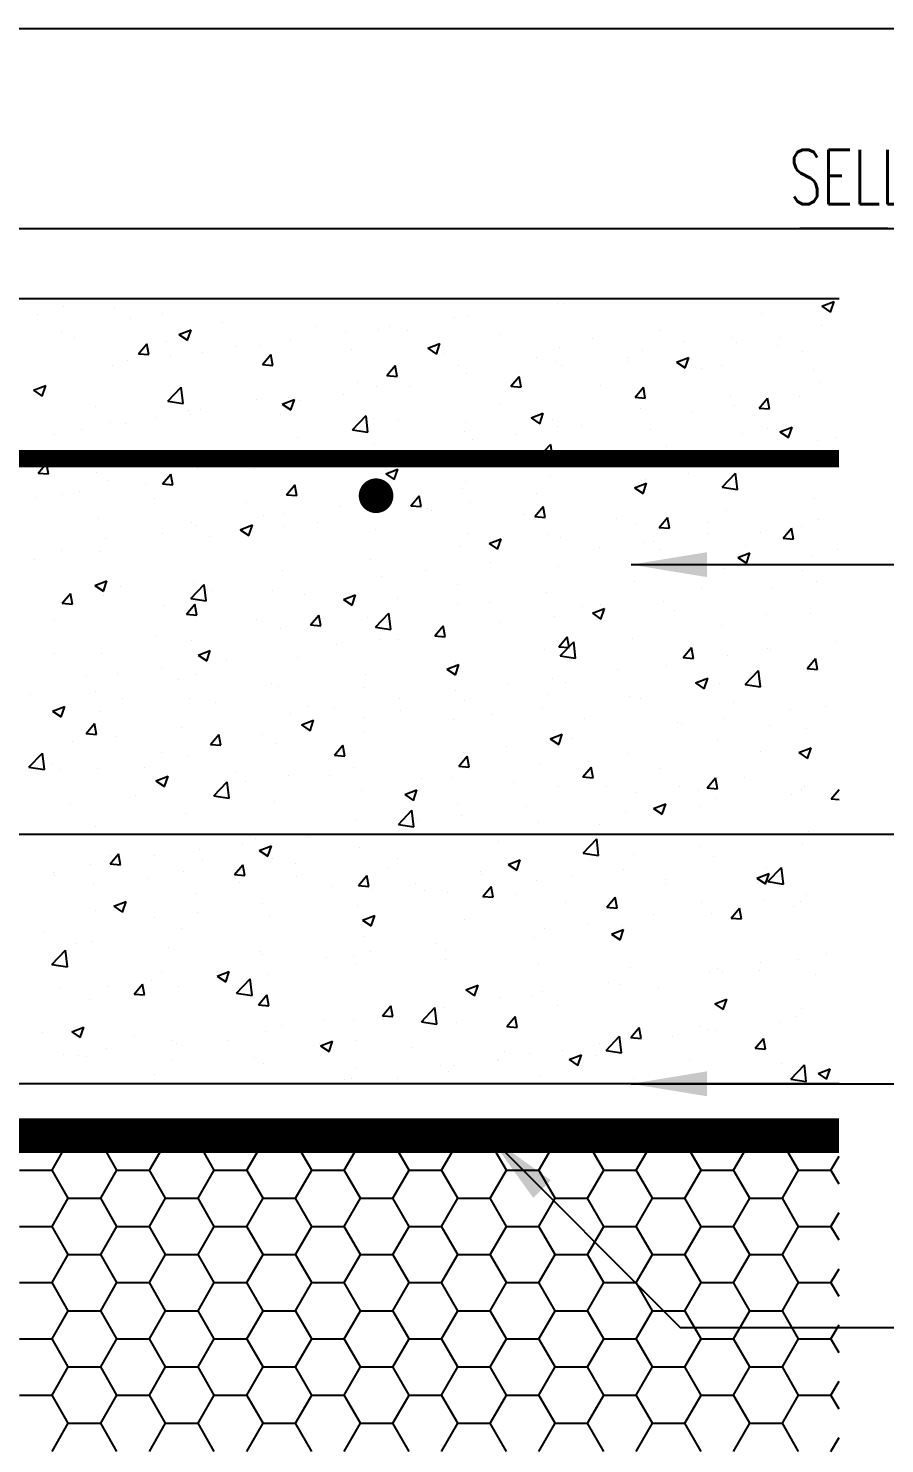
# Model space of a CAD drawing. Header units: millimetres. Extents: x -579 to 213, y -67 to 509.
# Drawn here: x -510.54 to -492.73, y 282.28 to 311.71 of the extents above; entities that cross this region are included whole.
import ezdxf

# ---------------------------------------------------------------- set-up
doc = ezdxf.new("R2010")
doc.units = ezdxf.units.MM
doc.header["$LTSCALE"] = 0.1
for name, color, linetype in [('D-01', 1, 'Continuous'), ('D-03', 3, 'Continuous'), ('D-GRIS', 252, 'Continuous'), ('D-TXT', 7, 'Continuous')]:
    doc.layers.add(name, color=color, linetype=linetype)
doc.styles.add('ROMANS', font='romans.shx', dxfattribs={"width": 0.7})
doc.dimstyles.new('FLECHAS-DET-1-5', dxfattribs={"dimscale": 0.035, "dimtxt": 180, "dimasz": 250, "dimexe": 50, "dimexo": 200, "dimgap": 80, "dimtad": 1, "dimdec": 3, "dimzin": 0, "dimdsep": 46, "dimtxsty": 'ROMANS', "dimblk1": 'OBLIQUE', "dimblk2": 'OBLIQUE', "dimsah": 1, "dimcen": 0.09, "dimdle": 20, "dimclrd": 256, "dimclre": 8, "dimclrt": 7, "dimadec": 0, "dimazin": 0, "dimtfac": 1, "dimtdec": 3, "dimtmove": 1, "dimatfit": 1, "dimfxl": 1, "dimtolj": 1, "dimtzin": 0, "dimarcsym": 0})

# ---------------------------------------------------------------- blocks, each defined once
blk = doc.blocks.new('*X10')
at = {"color": 0}
for p, q in [((-631.67, 256.56), (-630.48, 258.61)), ((-624.17, 256.56), (-625.35, 258.61)), ((-620.42, 256.56), (-619.23, 258.61)), ((-612.92, 256.56), (-614.1, 258.61)), ((-609.17, 256.56), (-607.98, 258.61)), ((-601.67, 256.56), (-602.85, 258.61)), ((-597.92, 256.56), (-596.73, 258.61)), ((-590.42, 256.56), (-591.6, 258.61)), ((-586.67, 256.56), (-585.48, 258.61)), ((-579.17, 256.56), (-580.35, 258.61)), ((-575.42, 256.56), (-574.23, 258.61)), ((-567.92, 256.56), (-569.1, 258.61)), ((-564.17, 256.56), (-562.98, 258.61)), ((-556.67, 256.56), (-557.85, 258.61)), ((-552.92, 256.56), (-551.73, 258.61)), ((-545.42, 256.56), (-546.6, 258.61)), ((-541.67, 256.56), (-540.74, 258.17)), ((-635.42, 256.56), (-631.67, 256.56)), ((-629.79, 253.31), (-631.67, 256.56)), ((-626.04, 253.31), (-624.17, 256.56)), ((-624.17, 256.56), (-620.42, 256.56)), ((-618.54, 253.31), (-620.42, 256.56)), ((-614.79, 253.31), (-612.92, 256.56)), ((-612.92, 256.56), (-609.17, 256.56)), ((-607.29, 253.31), (-609.17, 256.56)), ((-603.54, 253.31), (-601.67, 256.56)), ((-601.67, 256.56), (-597.92, 256.56)), ((-596.04, 253.31), (-597.92, 256.56)), ((-592.29, 253.31), (-590.42, 256.56)), ((-590.42, 256.56), (-586.67, 256.56)), ((-584.79, 253.31), (-586.67, 256.56)), ((-581.04, 253.31), (-579.17, 256.56)), ((-579.17, 256.56), (-575.42, 256.56)), ((-573.54, 253.31), (-575.42, 256.56)), ((-569.79, 253.31), (-567.92, 256.56)), ((-567.92, 256.56), (-564.17, 256.56)), ((-562.29, 253.31), (-564.17, 256.56)), ((-558.54, 253.31), (-556.67, 256.56)), ((-556.67, 256.56), (-552.92, 256.56)), ((-551.04, 253.31), (-552.92, 256.56)), ((-547.29, 253.31), (-545.42, 256.56)), ((-545.42, 256.56), (-541.67, 256.56)), ((-540.74, 254.95), (-541.67, 256.56)), ((-631.67, 250.06), (-629.79, 253.31)), ((-629.79, 253.31), (-626.04, 253.31)), ((-624.17, 250.06), (-626.04, 253.31)), ((-620.42, 250.06), (-618.54, 253.31)), ((-618.54, 253.31), (-614.79, 253.31)), ((-612.92, 250.06), (-614.79, 253.31)), ((-609.17, 250.06), (-607.29, 253.31)), ((-607.29, 253.31), (-603.54, 253.31)), ((-601.67, 250.06), (-603.54, 253.31)), ((-597.92, 250.06), (-596.04, 253.31)), ((-596.04, 253.31), (-592.29, 253.31)), ((-590.42, 250.06), (-592.29, 253.31)), ((-586.67, 250.06), (-584.79, 253.31)), ((-584.79, 253.31), (-581.04, 253.31)), ((-579.17, 250.06), (-581.04, 253.31)), ((-575.42, 250.06), (-573.54, 253.31)), ((-573.54, 253.31), (-569.79, 253.31)), ((-567.92, 250.06), (-569.79, 253.31)), ((-564.17, 250.06), (-562.29, 253.31)), ((-562.29, 253.31), (-558.54, 253.31)), ((-556.67, 250.06), (-558.54, 253.31)), ((-552.92, 250.06), (-551.04, 253.31)), ((-551.04, 253.31), (-547.29, 253.31)), ((-545.42, 250.06), (-547.29, 253.31)), ((-541.67, 250.06), (-540.74, 251.67)), ((-635.42, 250.06), (-631.67, 250.06)), ((-629.79, 246.82), (-631.67, 250.06)), ((-626.04, 246.82), (-624.17, 250.06)), ((-624.17, 250.06), (-620.42, 250.06)), ((-618.54, 246.82), (-620.42, 250.06)), ((-614.79, 246.82), (-612.92, 250.06)), ((-612.92, 250.06), (-609.17, 250.06)), ((-607.29, 246.82), (-609.17, 250.06)), ((-603.54, 246.82), (-601.67, 250.06)), ((-601.67, 250.06), (-597.92, 250.06)), ((-596.04, 246.82), (-597.92, 250.06)), ((-592.29, 246.82), (-590.42, 250.06)), ((-590.42, 250.06), (-586.67, 250.06)), ((-584.79, 246.82), (-586.67, 250.06)), ((-581.04, 246.82), (-579.17, 250.06)), ((-579.17, 250.06), (-575.42, 250.06)), ((-573.54, 246.82), (-575.42, 250.06)), ((-569.79, 246.82), (-567.92, 250.06)), ((-567.92, 250.06), (-564.17, 250.06)), ((-562.29, 246.82), (-564.17, 250.06)), ((-558.54, 246.82), (-556.67, 250.06)), ((-556.67, 250.06), (-552.92, 250.06)), ((-551.04, 246.82), (-552.92, 250.06)), ((-547.29, 246.82), (-545.42, 250.06)), ((-545.42, 250.06), (-541.67, 250.06)), ((-540.74, 248.46), (-541.67, 250.06)), ((-631.67, 243.57), (-629.79, 246.82)), ((-629.79, 246.82), (-626.04, 246.82)), ((-624.17, 243.57), (-626.04, 246.82)), ((-620.42, 243.57), (-618.54, 246.82)), ((-618.54, 246.82), (-614.79, 246.82)), ((-612.92, 243.57), (-614.79, 246.82)), ((-609.17, 243.57), (-607.29, 246.82)), ((-607.29, 246.82), (-603.54, 246.82)), ((-601.67, 243.57), (-603.54, 246.82)), ((-597.92, 243.57), (-596.04, 246.82)), ((-596.04, 246.82), (-592.29, 246.82)), ((-590.42, 243.57), (-592.29, 246.82)), ((-586.67, 243.57), (-584.79, 246.82)), ((-584.79, 246.82), (-581.04, 246.82)), ((-579.17, 243.57), (-581.04, 246.82)), ((-575.42, 243.57), (-573.54, 246.82)), ((-573.54, 246.82), (-569.79, 246.82)), ((-567.92, 243.57), (-569.79, 246.82)), ((-564.17, 243.57), (-562.29, 246.82)), ((-562.29, 246.82), (-558.54, 246.82)), ((-556.67, 243.57), (-558.54, 246.82)), ((-552.92, 243.57), (-551.04, 246.82)), ((-551.04, 246.82), (-547.29, 246.82)), ((-545.42, 243.57), (-547.29, 246.82)), ((-541.67, 243.57), (-540.74, 245.18)), ((-635.42, 243.57), (-631.67, 243.57)), ((-629.79, 240.32), (-631.67, 243.57)), ((-626.04, 240.32), (-624.17, 243.57)), ((-624.17, 243.57), (-620.42, 243.57)), ((-618.54, 240.32), (-620.42, 243.57)), ((-614.79, 240.32), (-612.92, 243.57)), ((-612.92, 243.57), (-609.17, 243.57)), ((-607.29, 240.32), (-609.17, 243.57)), ((-603.54, 240.32), (-601.67, 243.57)), ((-601.67, 243.57), (-597.92, 243.57)), ((-596.04, 240.32), (-597.92, 243.57)), ((-592.29, 240.32), (-590.42, 243.57)), ((-590.42, 243.57), (-586.67, 243.57)), ((-584.79, 240.32), (-586.67, 243.57)), ((-581.04, 240.32), (-579.17, 243.57)), ((-579.17, 243.57), (-575.42, 243.57)), ((-573.54, 240.32), (-575.42, 243.57)), ((-569.79, 240.32), (-567.92, 243.57)), ((-567.92, 243.57), (-564.17, 243.57)), ((-562.29, 240.32), (-564.17, 243.57)), ((-558.54, 240.32), (-556.67, 243.57)), ((-556.67, 243.57), (-552.92, 243.57)), ((-551.04, 240.32), (-552.92, 243.57)), ((-547.29, 240.32), (-545.42, 243.57)), ((-545.42, 243.57), (-541.67, 243.57)), ((-540.74, 241.96), (-541.67, 243.57)), ((-631.67, 237.07), (-629.79, 240.32)), ((-629.79, 240.32), (-626.04, 240.32)), ((-624.17, 237.07), (-626.04, 240.32)), ((-620.42, 237.07), (-618.54, 240.32)), ((-618.54, 240.32), (-614.79, 240.32)), ((-612.92, 237.07), (-614.79, 240.32)), ((-609.17, 237.07), (-607.29, 240.32)), ((-607.29, 240.32), (-603.54, 240.32)), ((-601.67, 237.07), (-603.54, 240.32)), ((-597.92, 237.07), (-596.04, 240.32)), ((-596.04, 240.32), (-592.29, 240.32)), ((-590.42, 237.07), (-592.29, 240.32)), ((-586.67, 237.07), (-584.79, 240.32)), ((-584.79, 240.32), (-581.04, 240.32)), ((-579.17, 237.07), (-581.04, 240.32)), ((-575.42, 237.07), (-573.54, 240.32)), ((-573.54, 240.32), (-569.79, 240.32)), ((-567.92, 237.07), (-569.79, 240.32)), ((-564.17, 237.07), (-562.29, 240.32)), ((-562.29, 240.32), (-558.54, 240.32)), ((-556.67, 237.07), (-558.54, 240.32)), ((-552.92, 237.07), (-551.04, 240.32)), ((-551.04, 240.32), (-547.29, 240.32)), ((-545.42, 237.07), (-547.29, 240.32)), ((-635.42, 237.07), (-631.67, 237.07)), ((-629.79, 233.83), (-631.67, 237.07)), ((-626.04, 233.83), (-624.17, 237.07)), ((-624.17, 237.07), (-620.42, 237.07)), ((-618.54, 233.83), (-620.42, 237.07)), ((-614.79, 233.83), (-612.92, 237.07)), ((-612.92, 237.07), (-609.17, 237.07)), ((-607.29, 233.83), (-609.17, 237.07)), ((-603.54, 233.83), (-601.67, 237.07)), ((-601.67, 237.07), (-597.92, 237.07)), ((-596.04, 233.83), (-597.92, 237.07)), ((-592.29, 233.83), (-590.42, 237.07)), ((-590.42, 237.07), (-586.67, 237.07)), ((-584.79, 233.83), (-586.67, 237.07)), ((-581.04, 233.83), (-579.17, 237.07)), ((-579.17, 237.07), (-575.42, 237.07)), ((-573.54, 233.83), (-575.42, 237.07)), ((-569.79, 233.83), (-567.92, 237.07)), ((-567.92, 237.07), (-564.17, 237.07)), ((-562.29, 233.83), (-564.17, 237.07)), ((-558.54, 233.83), (-556.67, 237.07)), ((-556.67, 237.07), (-552.92, 237.07)), ((-551.04, 233.83), (-552.92, 237.07)), ((-547.29, 233.83), (-545.42, 237.07)), ((-545.42, 237.07), (-541.67, 237.07)), ((-541.67, 237.07), (-540.74, 238.68)), ((-540.74, 235.47), (-541.67, 237.07)), ((-631.67, 230.58), (-629.79, 233.83)), ((-629.79, 233.83), (-626.04, 233.83)), ((-624.17, 230.58), (-626.04, 233.83)), ((-620.42, 230.58), (-618.54, 233.83)), ((-618.54, 233.83), (-614.79, 233.83)), ((-612.92, 230.58), (-614.79, 233.83)), ((-609.17, 230.58), (-607.29, 233.83)), ((-607.29, 233.83), (-603.54, 233.83)), ((-601.67, 230.58), (-603.54, 233.83)), ((-597.92, 230.58), (-596.04, 233.83)), ((-596.04, 233.83), (-592.29, 233.83)), ((-590.42, 230.58), (-592.29, 233.83)), ((-586.67, 230.58), (-584.79, 233.83)), ((-584.79, 233.83), (-581.04, 233.83)), ((-579.17, 230.58), (-581.04, 233.83)), ((-575.42, 230.58), (-573.54, 233.83)), ((-573.54, 233.83), (-569.79, 233.83)), ((-567.92, 230.58), (-569.79, 233.83)), ((-564.17, 230.58), (-562.29, 233.83)), ((-562.29, 233.83), (-558.54, 233.83)), ((-556.67, 230.58), (-558.54, 233.83)), ((-552.92, 230.58), (-551.04, 233.83)), ((-551.04, 233.83), (-547.29, 233.83)), ((-545.42, 230.58), (-547.29, 233.83)), ((-541.67, 230.58), (-540.74, 232.19)), ((-635.42, 230.58), (-631.67, 230.58)), ((-629.79, 227.33), (-631.67, 230.58)), ((-626.04, 227.33), (-624.17, 230.58)), ((-624.17, 230.58), (-620.42, 230.58)), ((-618.54, 227.33), (-620.42, 230.58)), ((-614.79, 227.33), (-612.92, 230.58)), ((-612.92, 230.58), (-609.17, 230.58)), ((-607.29, 227.33), (-609.17, 230.58)), ((-603.54, 227.33), (-601.67, 230.58)), ((-601.67, 230.58), (-597.92, 230.58)), ((-596.04, 227.33), (-597.92, 230.58)), ((-592.29, 227.33), (-590.42, 230.58)), ((-590.42, 230.58), (-586.67, 230.58)), ((-584.79, 227.33), (-586.67, 230.58)), ((-581.04, 227.33), (-579.17, 230.58)), ((-579.17, 230.58), (-575.42, 230.58)), ((-573.54, 227.33), (-575.42, 230.58)), ((-569.79, 227.33), (-567.92, 230.58)), ((-567.92, 230.58), (-564.17, 230.58)), ((-562.29, 227.33), (-564.17, 230.58)), ((-558.54, 227.33), (-556.67, 230.58)), ((-556.67, 230.58), (-552.92, 230.58)), ((-551.04, 227.33), (-552.92, 230.58)), ((-547.29, 227.33), (-545.42, 230.58)), ((-545.42, 230.58), (-541.67, 230.58)), ((-540.74, 228.97), (-541.67, 230.58)), ((-631.67, 224.08), (-629.79, 227.33)), ((-629.79, 227.33), (-626.04, 227.33)), ((-624.17, 224.08), (-626.04, 227.33)), ((-620.42, 224.08), (-618.54, 227.33)), ((-618.54, 227.33), (-614.79, 227.33)), ((-612.92, 224.08), (-614.79, 227.33)), ((-609.17, 224.08), (-607.29, 227.33)), ((-607.29, 227.33), (-603.54, 227.33)), ((-601.67, 224.08), (-603.54, 227.33)), ((-597.92, 224.08), (-596.04, 227.33)), ((-596.04, 227.33), (-592.29, 227.33)), ((-590.42, 224.08), (-592.29, 227.33)), ((-586.67, 224.08), (-584.79, 227.33)), ((-584.79, 227.33), (-581.04, 227.33)), ((-579.17, 224.08), (-581.04, 227.33)), ((-575.42, 224.08), (-573.54, 227.33)), ((-573.54, 227.33), (-569.79, 227.33)), ((-567.92, 224.08), (-569.79, 227.33)), ((-564.17, 224.08), (-562.29, 227.33)), ((-562.29, 227.33), (-558.54, 227.33)), ((-556.67, 224.08), (-558.54, 227.33)), ((-552.92, 224.08), (-551.04, 227.33)), ((-551.04, 227.33), (-547.29, 227.33)), ((-545.42, 224.08), (-547.29, 227.33)), ((-541.67, 224.08), (-540.74, 225.69))]:
    blk.add_line(p, q, dxfattribs=at)
blk = doc.blocks.new('*X12')
at = {"color": 0}
for p, q in [((-573.3, 356.63), (-573.3, 356.63)), ((-572.53, 356.69), (-572.53, 356.69)), ((-542.71, 356.36), (-541.31, 356.89)), ((-541.71, 355.68), (-541.31, 356.89)), ((-633.31, 355.39), (-633.31, 355.39)), ((-630.32, 356.28), (-630.32, 356.28)), ((-624.47, 356.19), (-624.47, 356.19)), ((-622.63, 354.94), (-622.63, 354.94)), ((-618.88, 355.49), (-618.88, 355.49)), ((-585.16, 355.03), (-585.16, 355.03)), ((-583.57, 355.22), (-583.57, 355.22)), ((-549.72, 355.57), (-549.72, 355.57)), ((-542.71, 356.36), (-541.71, 355.69)), ((-630.55, 353.49), (-630.55, 353.49)), ((-617, 353.11), (-615.6, 353.65)), ((-616, 352.44), (-615.6, 353.65)), ((-611.96, 354.49), (-611.96, 354.49)), ((-601.28, 354.04), (-601.28, 354.04)), ((-597.74, 353.37), (-597.74, 353.37)), ((-593.96, 353.72), (-593.96, 353.72)), ((-592.73, 354.03), (-592.73, 354.03)), ((-590.61, 353.59), (-590.61, 353.59)), ((-561.39, 353.57), (-561.39, 353.57)), ((-542.79, 354.16), (-542.79, 354.16)), ((-629.09, 352.71), (-629.09, 352.71)), ((-621.69, 350.88), (-620.73, 352.03)), ((-620.5, 350.77), (-620.73, 352.03)), ((-618.42, 352.26), (-618.42, 352.26)), ((-617, 353.11), (-616, 352.44)), ((-610.37, 351.71), (-610.37, 351.71)), ((-607.74, 351.81), (-607.74, 351.81)), ((-604.06, 352.44), (-604.06, 352.44)), ((-588.25, 351.51), (-586.85, 352.05)), ((-587.26, 350.84), (-586.85, 352.04)), ((-579.93, 353.14), (-579.93, 353.14)), ((-573.05, 351.57), (-573.05, 351.57)), ((-569.25, 352.69), (-569.25, 352.69)), ((-558.58, 352.24), (-558.58, 352.24)), ((-553.06, 352.75), (-553.06, 352.75)), ((-552.58, 352.12), (-552.58, 352.12)), ((-547.9, 351.79), (-547.9, 351.79)), ((-547.57, 352.78), (-547.57, 352.78)), ((-622.95, 350.05), (-622.95, 350.05)), ((-621.69, 350.88), (-620.5, 350.77)), ((-617.95, 350.71), (-617.95, 350.71)), ((-614.33, 351.03), (-614.33, 351.03)), ((-607.35, 349.62), (-606.38, 350.77)), ((-606.15, 349.52), (-606.38, 350.77)), ((-597.06, 351.35), (-597.06, 351.35)), ((-588.25, 351.51), (-587.26, 350.84)), ((-586.39, 350.9), (-586.39, 350.9)), ((-575.71, 350.45), (-575.71, 350.45)), ((-573.55, 349.97), (-573.55, 349.97)), ((-565.21, 350.46), (-565.21, 350.46)), ((-565.04, 350), (-565.04, 350)), ((-563.44, 351.25), (-563.44, 351.25)), ((-559.51, 349.91), (-558.11, 350.44)), ((-559.51, 349.91), (-558.52, 349.24)), ((-558.52, 349.23), (-558.11, 350.44)), ((-544.93, 351.18), (-544.93, 351.18)), ((-624.72, 349.53), (-624.72, 349.53)), ((-607.35, 349.62), (-606.15, 349.52)), ((-593, 348.37), (-592.04, 349.52)), ((-593, 348.37), (-591.81, 348.26)), ((-591.81, 348.26), (-592.04, 349.52)), ((-584.72, 349.56), (-584.72, 349.56)), ((-583.81, 348.56), (-583.81, 348.56)), ((-578.66, 347.11), (-577.69, 348.26)), ((-577.79, 348.8), (-577.79, 348.8)), ((-577.46, 347.01), (-577.69, 348.26)), ((-572.78, 349.46), (-572.78, 349.46)), ((-556.6, 349.18), (-556.6, 349.18)), ((-554.36, 349.55), (-554.36, 349.55)), ((-543.68, 349.1), (-543.68, 349.1)), ((-633.8, 346.66), (-632.4, 347.2)), ((-633.8, 346.66), (-632.81, 345.99)), ((-632.81, 345.99), (-632.4, 347.2)), ((-618.29, 345.4), (-616.73, 347.03)), ((-616.51, 345.13), (-616.73, 347.03)), ((-596.38, 347.56), (-596.38, 347.56)), ((-594.2, 347.06), (-594.2, 347.06)), ((-590.42, 347.14), (-590.42, 347.14)), ((-578.66, 347.11), (-577.46, 347.01)), ((-568.26, 347.17), (-568.26, 347.17)), ((-564.31, 345.86), (-563.35, 347.01)), ((-563.12, 345.75), (-563.35, 347.01)), ((-543.03, 347.5), (-543.03, 347.5)), ((-618.29, 345.4), (-616.51, 345.13)), ((-608.04, 345.56), (-608.04, 345.56)), ((-605.06, 345.06), (-603.66, 345.59)), ((-605.06, 345.06), (-604.06, 344.39)), ((-604.3, 345.78), (-604.3, 345.78)), ((-604.06, 344.39), (-603.66, 345.59)), ((-603, 345.48), (-603, 345.48)), ((-598, 346.14), (-598, 346.14)), ((-579.92, 345.17), (-579.92, 345.17)), ((-564.31, 345.86), (-563.12, 345.75)), ((-553.3, 346.09), (-553.3, 346.09)), ((-549.97, 344.6), (-549, 345.75)), ((-548.77, 344.5), (-549, 345.75)), ((-545.26, 345.89), (-545.26, 345.89)), ((-626.61, 344.78), (-626.61, 344.78)), ((-619.71, 343.56), (-619.71, 343.56)), ((-615.94, 344.33), (-615.94, 344.33)), ((-615.63, 343.82), (-615.63, 343.82)), ((-614.57, 344.38), (-614.57, 344.38)), ((-605.26, 343.87), (-605.26, 343.87)), ((-596.95, 342.09), (-595.39, 343.72)), ((-595.17, 341.82), (-595.39, 343.71)), ((-594.58, 343.42), (-594.58, 343.42)), ((-576.32, 343.46), (-574.92, 343.99)), ((-576.32, 343.46), (-575.32, 342.78)), ((-575.32, 342.78), (-574.92, 343.99)), ((-563.69, 344.59), (-563.69, 344.59)), ((-557.84, 344.23), (-557.84, 344.23)), ((-552.83, 344.89), (-552.83, 344.89)), ((-549.97, 344.6), (-548.77, 344.5)), ((-628.22, 342.17), (-628.22, 342.17)), ((-624.96, 342.88), (-624.96, 342.88)), ((-623.21, 342.82), (-623.21, 342.82)), ((-596.95, 342.09), (-595.17, 341.82)), ((-591.59, 343.17), (-591.59, 343.17)), ((-584.06, 341.91), (-584.06, 341.91)), ((-583.91, 342.97), (-583.91, 342.97)), ((-573.79, 343.31), (-573.79, 343.31)), ((-573.23, 342.52), (-573.23, 342.52)), ((-570.47, 342.57), (-570.47, 342.57)), ((-562.55, 342.07), (-562.55, 342.07)), ((-548.96, 342.18), (-548.96, 342.18)), ((-547.57, 341.85), (-546.17, 342.39)), ((-547.57, 341.85), (-546.58, 341.18)), ((-546.58, 341.18), (-546.17, 342.39)), ((-631.37, 341.56), (-631.37, 341.56)), ((-603.25, 341.17), (-603.25, 341.17)), ((-594.45, 340.41), (-594.45, 340.41)), ((-583.05, 340.92), (-583.05, 340.92)), ((-578.04, 341.57), (-578.04, 341.57)), ((-575.6, 338.78), (-574.04, 340.41)), ((-573.82, 338.5), (-574.04, 340.4)), ((-560.62, 340.18), (-560.62, 340.18)), ((-551.88, 341.62), (-551.88, 341.62)), ((-543.27, 340.84), (-543.27, 340.84)), ((-541.2, 341.17), (-541.2, 341.17)), ((-621.86, 338.61), (-620.46, 339.14)), ((-621.86, 338.61), (-620.87, 337.94)), ((-620.87, 337.93), (-620.46, 339.14)), ((-614.91, 339.17), (-614.91, 339.17)), ((-604.55, 339.13), (-604.55, 339.13)), ((-595.68, 339.25), (-595.68, 339.25)), ((-575.6, 338.78), (-573.82, 338.51)), ((-553.54, 339.44), (-553.54, 339.44)), ((-633.26, 337.09), (-632.3, 338.24)), ((-633.26, 337.09), (-632.07, 336.99)), ((-632.07, 336.98), (-632.3, 338.24)), ((-626.58, 337.16), (-626.58, 337.16)), ((-618.92, 335.83), (-617.95, 336.98)), ((-617.72, 335.73), (-617.95, 336.98)), ((-614.82, 337.72), (-614.82, 337.72)), ((-608.26, 337.6), (-608.26, 337.6)), ((-603.26, 338.26), (-603.26, 338.26)), ((-593.12, 337.01), (-591.72, 337.54)), ((-593.12, 337.01), (-592.13, 336.33)), ((-592.13, 336.33), (-591.72, 337.54)), ((-572.29, 338.17), (-572.29, 338.17)), ((-563.93, 337.94), (-563.93, 337.94)), ((-558.09, 337.01), (-558.09, 337.01)), ((-554.26, 335.47), (-552.7, 337.09)), ((-552.48, 335.19), (-552.7, 337.09)), ((-550.52, 338), (-550.52, 338)), ((-625.2, 336.22), (-625.2, 336.22)), ((-620.9, 335.93), (-620.9, 335.93)), ((-618.92, 335.83), (-617.72, 335.73)), ((-604.57, 334.58), (-603.61, 335.73)), ((-603.38, 334.47), (-603.61, 335.73)), ((-584.3, 335.25), (-584.3, 335.25)), ((-583.95, 336.17), (-583.95, 336.17)), ((-574.03, 336.66), (-574.03, 336.66)), ((-564.38, 335.4), (-562.98, 335.94)), ((-564.38, 335.4), (-563.38, 334.73)), ((-563.38, 334.73), (-562.98, 335.94)), ((-563.1, 336.35), (-563.1, 336.35)), ((-554.26, 335.47), (-552.48, 335.2)), ((-633.48, 334.28), (-633.48, 334.28)), ((-630.51, 334.56), (-630.51, 334.56)), ((-628.47, 334.94), (-628.47, 334.94)), ((-619.83, 334.11), (-619.83, 334.11)), ((-609.16, 333.66), (-609.16, 333.66)), ((-604.57, 334.58), (-603.38, 334.48)), ((-595.61, 334.17), (-595.61, 334.17)), ((-594.69, 333.75), (-594.69, 333.75)), ((-590.23, 333.32), (-589.26, 334.47)), ((-589.03, 333.22), (-589.26, 334.47)), ((-583.31, 333.69), (-583.31, 333.69)), ((-575.73, 334.68), (-575.73, 334.68)), ((-543.52, 334.19), (-543.52, 334.19)), ((-607.28, 332.17), (-607.28, 332.17)), ((-604.79, 332.47), (-604.79, 332.47)), ((-598.48, 333.2), (-598.48, 333.2)), ((-590.23, 333.32), (-589.03, 333.22)), ((-588.31, 333.03), (-588.31, 333.03)), ((-587.8, 332.75), (-587.8, 332.75)), ((-577.13, 332.3), (-577.13, 332.3)), ((-575.88, 332.07), (-574.92, 333.22)), ((-575.88, 332.07), (-574.69, 331.96)), ((-574.69, 331.96), (-574.92, 333.22)), ((-561.54, 330.81), (-560.57, 331.96)), ((-560.34, 330.71), (-560.57, 331.96)), ((-553.79, 332.78), (-553.79, 332.78)), ((-626.29, 331.87), (-626.29, 331.87)), ((-615.61, 331.42), (-615.61, 331.42)), ((-615.06, 331.06), (-615.06, 331.06)), ((-609.93, 330.55), (-608.52, 331.09)), ((-609.93, 330.55), (-608.93, 329.88)), ((-608.93, 329.88), (-608.52, 331.09)), ((-608.52, 330.37), (-608.52, 330.37)), ((-604.94, 330.97), (-604.94, 330.97)), ((-600.94, 331.36), (-600.94, 331.36)), ((-594.26, 330.52), (-594.26, 330.52)), ((-566.45, 331.85), (-566.45, 331.85)), ((-564.17, 331.28), (-564.17, 331.28)), ((-561.54, 330.81), (-560.34, 330.71)), ((-555.77, 331.4), (-555.77, 331.4)), ((-547.19, 329.56), (-546.23, 330.71)), ((-546, 329.45), (-546.23, 330.71)), ((-545.1, 330.95), (-545.1, 330.95)), ((-543.15, 331.78), (-543.15, 331.78)), ((-625.45, 329.56), (-625.45, 329.56)), ((-618.94, 330.16), (-618.94, 330.16)), ((-613.53, 329.71), (-613.53, 329.71)), ((-583.59, 330.07), (-583.59, 330.07)), ((-581.18, 328.95), (-579.78, 329.49)), ((-581.18, 328.95), (-580.19, 328.28)), ((-580.19, 328.28), (-579.78, 329.49)), ((-574.28, 330), (-574.28, 330)), ((-572.91, 329.62), (-572.91, 329.62)), ((-563.36, 329.12), (-563.36, 329.12)), ((-562.23, 329.16), (-562.23, 329.16)), ((-555.78, 330.11), (-555.78, 330.11)), ((-551.56, 328.71), (-551.56, 328.71)), ((-549.78, 330.24), (-549.78, 330.24)), ((-547.19, 329.56), (-546, 329.45)), ((-633.73, 327.05), (-633.73, 327.05)), ((-630.6, 328.16), (-630.6, 328.16)), ((-626.16, 328.05), (-626.16, 328.05)), ((-594.93, 327.09), (-594.93, 327.09)), ((-584.54, 328.59), (-584.54, 328.59)), ((-568.36, 328.46), (-568.36, 328.46)), ((-561.45, 328.24), (-561.45, 328.24)), ((-552.44, 327.35), (-551.04, 327.89)), ((-552.44, 327.35), (-551.45, 326.68)), ((-551.44, 326.68), (-551.04, 327.89)), ((-543.76, 327.53), (-543.76, 327.53)), ((-540.88, 328.26), (-540.88, 328.26)), ((-605.03, 325.81), (-605.03, 325.81)), ((-588.57, 325.8), (-588.57, 325.8)), ((-580.99, 326.8), (-580.99, 326.8)), ((-573.11, 326.24), (-573.11, 326.24)), ((-554.03, 326.12), (-554.03, 326.12)), ((-544.99, 325.85), (-544.99, 325.85)), ((-626.73, 324.1), (-625.33, 324.64)), ((-626.73, 324.1), (-625.73, 323.43)), ((-625.73, 323.43), (-625.33, 324.64)), ((-623.81, 323.94), (-623.81, 323.94)), ((-615.64, 322.61), (-614.08, 324.23)), ((-615.3, 324.4), (-615.3, 324.4)), ((-613.86, 322.33), (-614.08, 324.23)), ((-593.57, 325.14), (-593.57, 325.14)), ((-584.78, 324.24), (-584.78, 324.24)), ((-564.42, 324.62), (-564.42, 324.62)), ((-556.66, 323.85), (-556.66, 323.85)), ((-548.41, 323.89), (-548.41, 323.89)), ((-543.4, 324.55), (-543.4, 324.55)), ((-630.49, 322.05), (-629.52, 323.19)), ((-629.29, 321.94), (-629.52, 323.19)), ((-625.69, 322.9), (-625.69, 322.9)), ((-615.64, 322.61), (-613.86, 322.33)), ((-613.78, 322.48), (-613.78, 322.48)), ((-613.13, 323.49), (-613.13, 323.49)), ((-606.21, 323.48), (-606.21, 323.48)), ((-602.46, 323.04), (-602.46, 323.04)), ((-597.99, 322.5), (-596.59, 323.04)), ((-597.99, 322.5), (-596.99, 321.83)), ((-596.99, 321.83), (-596.59, 323.04)), ((-596.44, 322.24), (-596.44, 322.24)), ((-591.78, 322.59), (-591.78, 322.59)), ((-581.11, 322.14), (-581.11, 322.14)), ((-574.52, 323.34), (-574.52, 323.34)), ((-561.04, 322.23), (-561.04, 322.23)), ((-630.49, 322.05), (-629.29, 321.94)), ((-618.79, 321.82), (-618.79, 321.82)), ((-616.14, 320.79), (-615.18, 321.94)), ((-616.14, 320.79), (-614.95, 320.69)), ((-614.95, 320.69), (-615.18, 321.94)), ((-601.8, 319.54), (-600.83, 320.68)), ((-600.6, 319.43), (-600.83, 320.68)), ((-594.29, 319.3), (-592.74, 320.92)), ((-592.52, 319.02), (-592.74, 320.92)), ((-584.79, 321.93), (-584.79, 321.93)), ((-573.62, 320.57), (-573.62, 320.57)), ((-570.43, 321.68), (-570.43, 321.68)), ((-569.24, 320.9), (-567.84, 321.44)), ((-569.24, 320.9), (-568.25, 320.23)), ((-568.62, 321.23), (-568.62, 321.23)), ((-568.32, 321.85), (-568.32, 321.85)), ((-568.25, 320.23), (-567.84, 321.44)), ((-559.75, 321.23), (-559.75, 321.23)), ((-549.08, 320.78), (-549.08, 320.78)), ((-544, 320.87), (-544, 320.87)), ((-631.42, 320.16), (-631.42, 320.16)), ((-608.1, 320.23), (-608.1, 320.23)), ((-605.28, 319.15), (-605.28, 319.15)), ((-601.8, 319.54), (-600.6, 319.43)), ((-595.18, 320.43), (-595.18, 320.43)), ((-594.29, 319.3), (-592.52, 319.02)), ((-587.45, 318.28), (-586.49, 319.43)), ((-586.26, 318.18), (-586.49, 319.43)), ((-586.25, 318.91), (-586.25, 318.91)), ((-579.98, 319.85), (-579.98, 319.85)), ((-554.27, 319.46), (-554.27, 319.46)), ((-619.77, 318.23), (-619.77, 318.23)), ((-615.55, 317.74), (-615.55, 317.74)), ((-598.84, 317.25), (-598.84, 317.25)), ((-593.83, 317.91), (-593.83, 317.91)), ((-591.65, 317.84), (-591.65, 317.84)), ((-587.45, 318.28), (-586.26, 318.18)), ((-573.11, 317.03), (-572.14, 318.17)), ((-572.95, 315.99), (-571.39, 317.61)), ((-571.91, 316.92), (-572.14, 318.17)), ((-571.17, 315.71), (-571.39, 317.61)), ((-564.66, 317.96), (-564.66, 317.96)), ((-541.09, 317.66), (-541.09, 317.66)), ((-631.43, 316.23), (-631.43, 316.23)), ((-625.93, 316.24), (-625.93, 316.24)), ((-614.79, 316.05), (-613.39, 316.59)), ((-614.79, 316.05), (-613.8, 315.38)), ((-613.8, 315.38), (-613.39, 316.59)), ((-611.47, 315.59), (-611.47, 315.59)), ((-603.31, 315.84), (-603.31, 315.84)), ((-574.76, 316.68), (-574.76, 316.68)), ((-573.11, 317.03), (-571.91, 316.92)), ((-572.95, 315.99), (-571.17, 315.71)), ((-558.76, 315.77), (-557.8, 316.92)), ((-558.76, 315.77), (-557.57, 315.67)), ((-557.57, 315.66), (-557.8, 316.92)), ((-553.67, 316), (-553.67, 316)), ((-549.02, 316.85), (-549.02, 316.85)), ((-548.67, 316.66), (-548.67, 316.66)), ((-544.42, 314.52), (-543.45, 315.66)), ((-543.22, 314.41), (-543.45, 315.66)), ((-624.05, 313.93), (-624.05, 313.93)), ((-619.04, 314.59), (-619.04, 314.59)), ((-586.05, 314.45), (-584.65, 314.99)), ((-586.05, 314.45), (-585.05, 313.78)), ((-585.05, 313.78), (-584.65, 314.99)), ((-585.03, 315.27), (-585.03, 315.27)), ((-566.3, 314.34), (-566.3, 314.34)), ((-560.68, 314.85), (-560.68, 314.85)), ((-551.6, 312.68), (-550.05, 314.3)), ((-549.83, 312.4), (-550.05, 314.3)), ((-544.42, 314.52), (-543.22, 314.41)), ((-544.25, 314.21), (-544.25, 314.21)), ((-627.71, 313.72), (-627.71, 313.72)), ((-617.03, 313.27), (-617.03, 313.27)), ((-614.97, 313.84), (-614.97, 313.84)), ((-606.35, 312.82), (-606.35, 312.82)), ((-605.52, 312.49), (-605.52, 312.49)), ((-595.68, 312.37), (-595.68, 312.37)), ((-595.42, 313.78), (-595.42, 313.78)), ((-578.88, 312.68), (-578.88, 312.68)), ((-573.88, 313.34), (-573.88, 313.34)), ((-572.34, 312.85), (-572.34, 312.85)), ((-557.31, 312.85), (-555.91, 313.39)), ((-557.31, 312.85), (-556.31, 312.18)), ((-556.31, 312.18), (-555.91, 313.38)), ((-554.52, 312.8), (-554.52, 312.8)), ((-551.6, 312.68), (-549.83, 312.4)), ((-634.17, 311.48), (-634.17, 311.48)), ((-626.64, 311.84), (-626.64, 311.84)), ((-623.49, 311.03), (-623.49, 311.03)), ((-615.79, 311.09), (-615.79, 311.09)), ((-591.52, 311.02), (-591.52, 311.02)), ((-585, 311.92), (-585, 311.92)), ((-584.01, 310.85), (-584.01, 310.85)), ((-574.32, 311.46), (-574.32, 311.46)), ((-564.9, 311.31), (-564.9, 311.31)), ((-563.65, 311.01), (-563.65, 311.01)), ((-631.6, 309.6), (-630.2, 310.14)), ((-631.6, 309.6), (-630.6, 308.93)), ((-630.6, 308.93), (-630.2, 310.14)), ((-626.18, 309.59), (-626.18, 309.59)), ((-612.81, 310.58), (-612.81, 310.58)), ((-604.1, 309.36), (-604.1, 309.36)), ((-602.14, 310.13), (-602.14, 310.13)), ((-599.09, 310.02), (-599.09, 310.02)), ((-591.46, 309.68), (-591.46, 309.68)), ((-580.78, 309.23), (-580.78, 309.23)), ((-575, 310.03), (-575, 310.03)), ((-552.97, 310.56), (-552.97, 310.56)), ((-546.35, 309.77), (-546.35, 309.77)), ((-542.29, 310.11), (-542.29, 310.11)), ((-627.71, 307), (-626.75, 308.15)), ((-626.52, 306.9), (-626.75, 308.15)), ((-616.73, 307.7), (-616.73, 307.7)), ((-602.85, 308), (-601.45, 308.54)), ((-602.85, 308), (-601.86, 307.33)), ((-601.86, 307.33), (-601.45, 308.54)), ((-595.67, 308.84), (-595.67, 308.84)), ((-585.27, 308.62), (-585.27, 308.62)), ((-570.11, 308.78), (-570.11, 308.78)), ((-559.43, 308.33), (-559.43, 308.33)), ((-558.93, 308.11), (-558.93, 308.11)), ((-553.93, 308.77), (-553.93, 308.77)), ((-548.75, 307.88), (-548.75, 307.88)), ((-544.49, 307.56), (-544.49, 307.56)), ((-629.31, 306.04), (-629.31, 306.04)), ((-627.71, 307), (-626.52, 306.9)), ((-624.3, 306.7), (-624.3, 306.7)), ((-613.37, 305.75), (-612.4, 306.9)), ((-613.37, 305.75), (-612.17, 305.64)), ((-612.17, 305.64), (-612.4, 306.89)), ((-607.34, 306.84), (-607.34, 306.84)), ((-605.76, 305.84), (-605.76, 305.84)), ((-595.66, 307.12), (-595.66, 307.12)), ((-574.11, 306.4), (-572.71, 306.93)), ((-574.11, 306.4), (-573.12, 305.73)), ((-573.12, 305.73), (-572.71, 306.93)), ((-571.56, 306.45), (-571.56, 306.45)), ((-554.76, 306.15), (-554.76, 306.15)), ((-634.33, 303.13), (-632.77, 304.75)), ((-632.55, 302.85), (-632.77, 304.75)), ((-619, 304.84), (-619, 304.84)), ((-616.03, 304.43), (-616.03, 304.43)), ((-599.02, 304.49), (-598.06, 305.64)), ((-599.02, 304.49), (-597.83, 304.39)), ((-597.83, 304.39), (-598.06, 305.64)), ((-584.68, 303.24), (-583.71, 304.39)), ((-584.15, 304.79), (-584.15, 304.79)), ((-583.48, 303.13), (-583.71, 304.38)), ((-579.14, 305.45), (-579.14, 305.45)), ((-565.15, 304.65), (-565.15, 304.65)), ((-549.84, 304.92), (-549.84, 304.92)), ((-545.37, 304.8), (-543.97, 305.33)), ((-545.37, 304.8), (-544.37, 304.12)), ((-544.37, 304.12), (-543.97, 305.33)), ((-634.33, 303.13), (-632.55, 302.85)), ((-631.68, 303.55), (-631.68, 303.55)), ((-630.66, 302.84), (-630.66, 302.84)), ((-626.42, 302.93), (-626.42, 302.93)), ((-621.01, 303.1), (-621.01, 303.1)), ((-610.33, 302.65), (-610.33, 302.65)), ((-596.78, 303.13), (-596.78, 303.13)), ((-584.68, 303.24), (-583.48, 303.13)), ((-575.25, 303.37), (-575.25, 303.37)), ((-570.33, 301.98), (-569.37, 303.13)), ((-569.14, 301.88), (-569.37, 303.13)), ((-561.51, 302.92), (-561.51, 302.92)), ((-619.66, 301.55), (-618.26, 302.09)), ((-619.66, 301.55), (-618.66, 300.88)), ((-618.66, 300.88), (-618.26, 302.08)), ((-612.99, 299.82), (-611.43, 301.44)), ((-611.21, 299.54), (-611.43, 301.44)), ((-609.36, 301.47), (-609.36, 301.47)), ((-604.35, 302.13), (-604.35, 302.13)), ((-599.66, 302.2), (-599.66, 302.2)), ((-588.98, 301.75), (-588.98, 301.75)), ((-585.52, 301.96), (-585.52, 301.96)), ((-578.3, 301.3), (-578.3, 301.3)), ((-573.17, 300.91), (-573.17, 300.91)), ((-570.33, 301.98), (-569.14, 301.88)), ((-567.63, 300.85), (-567.63, 300.85)), ((-559.19, 300.88), (-559.19, 300.88)), ((-555.99, 300.73), (-555.02, 301.88)), ((-554.79, 300.62), (-555.02, 301.87)), ((-551.61, 301.88), (-551.61, 301.88)), ((-544.73, 300.9), (-544.73, 300.9)), ((-621.99, 299.81), (-621.99, 299.81)), ((-612.99, 299.82), (-611.21, 299.54)), ((-595.9, 300.46), (-595.9, 300.46)), ((-590.92, 299.95), (-589.51, 300.48)), ((-590.92, 299.95), (-589.92, 299.28)), ((-589.92, 299.27), (-589.51, 300.48)), ((-564.2, 300.22), (-564.2, 300.22)), ((-556.95, 300.4), (-556.95, 300.4)), ((-555.99, 300.73), (-554.79, 300.62)), ((-555, 299.49), (-555, 299.49)), ((-546.27, 299.95), (-546.27, 299.95)), ((-545.05, 300.53), (-545.05, 300.53)), ((-541.64, 299.47), (-540.74, 300.55)), ((-541.64, 299.47), (-540.74, 299.39)), ((-629.56, 298.81), (-629.56, 298.81)), ((-616.28, 297.77), (-616.28, 297.77)), ((-606.01, 299.18), (-606.01, 299.18)), ((-591.64, 296.51), (-590.08, 298.13)), ((-589.86, 296.23), (-590.08, 298.13)), ((-584.83, 298.91), (-584.83, 298.91)), ((-576.83, 298.56), (-576.83, 298.56)), ((-565.39, 297.99), (-565.39, 297.99)), ((-562.17, 298.34), (-560.77, 298.88)), ((-562.17, 298.34), (-561.18, 297.67)), ((-561.18, 297.67), (-560.77, 298.88)), ((-556.71, 298.52), (-556.71, 298.52)), ((-626.66, 296.27), (-626.66, 296.27)), ((-596.5, 296.91), (-596.5, 296.91)), ((-591.64, 296.51), (-589.86, 296.23)), ((-589.41, 296.91), (-589.41, 296.91)), ((-584.4, 297.56), (-584.4, 297.56)), ((-575.49, 296.71), (-575.49, 296.71)), ((-568.38, 296.52), (-568.38, 296.52)), ((-608.16, 294.91), (-608.16, 294.91)), ((-602.04, 295.24), (-602.04, 295.24)), ((-585.76, 295.3), (-585.76, 295.3)), ((-580.04, 294.52), (-580.04, 294.52)), ((-570.3, 293.2), (-568.74, 294.82)), ((-568.52, 292.92), (-568.74, 294.82)), ((-544.24, 295.66), (-544.24, 295.66)), ((-624.94, 291.96), (-623.97, 293.11)), ((-624.9, 292.88), (-624.9, 292.88)), ((-623.74, 291.85), (-623.97, 293.11)), ((-619.83, 292.91), (-619.83, 292.91)), ((-614.62, 293.59), (-614.62, 293.59)), ((-609.61, 294.25), (-609.61, 294.25)), ((-607.72, 293.5), (-606.32, 294.03)), ((-607.72, 293.5), (-606.72, 292.83)), ((-606.72, 292.82), (-606.32, 294.03)), ((-596.15, 293.8), (-596.15, 293.8)), ((-570.3, 293.2), (-568.52, 292.92)), ((-564.45, 293), (-564.45, 293)), ((-556.88, 293.99), (-556.88, 293.99)), ((-555.24, 292.83), (-555.24, 292.83)), ((-544.98, 294.24), (-544.98, 294.24)), ((-627.25, 291.92), (-627.25, 291.92)), ((-624.94, 291.96), (-623.74, 291.85)), ((-616.52, 291.11), (-616.52, 291.11)), ((-614.23, 292.43), (-614.23, 292.43)), ((-610.59, 290.7), (-609.63, 291.85)), ((-609.4, 290.6), (-609.63, 291.85)), ((-606.25, 292.52), (-606.25, 292.52)), ((-603.55, 291.98), (-603.55, 291.98)), ((-592.87, 291.53), (-592.87, 291.53)), ((-591.71, 292.52), (-591.71, 292.52)), ((-582.2, 291.08), (-582.2, 291.08)), ((-578.98, 291.89), (-577.58, 292.43)), ((-578.98, 291.89), (-577.98, 291.22)), ((-577.98, 291.22), (-577.58, 292.43)), ((-569.46, 292.34), (-569.46, 292.34)), ((-565.63, 291.33), (-565.63, 291.33)), ((-549.08, 291.53), (-549.08, 291.53)), ((-548.95, 289.89), (-547.4, 291.51)), ((-547.17, 289.61), (-547.39, 291.51)), ((-631.49, 290.9), (-631.49, 290.9)), ((-631.36, 290.65), (-631.36, 290.65)), ((-626.91, 289.61), (-626.91, 289.61)), ((-620.69, 290.2), (-620.69, 290.2)), ((-610.59, 290.7), (-609.4, 290.6)), ((-610.01, 289.75), (-610.01, 289.75)), ((-603.37, 290.52), (-603.37, 290.52)), ((-596.25, 289.45), (-595.28, 290.6)), ((-596.25, 289.45), (-595.05, 289.34)), ((-595.05, 289.34), (-595.28, 290.6)), ((-589.66, 289.68), (-589.66, 289.68)), ((-582.09, 290.67), (-582.09, 290.67)), ((-575.73, 290.05), (-575.73, 290.05)), ((-571.52, 290.63), (-571.52, 290.63)), ((-560.84, 290.18), (-560.84, 290.18)), ((-560.74, 289.52), (-560.74, 289.52)), ((-550.23, 290.29), (-548.83, 290.83)), ((-550.23, 290.29), (-549.24, 289.62)), ((-550.17, 289.73), (-550.17, 289.73)), ((-549.24, 289.62), (-548.83, 290.83)), ((-548.95, 289.89), (-547.17, 289.61)), ((-615.03, 288.51), (-615.03, 288.51)), ((-599.33, 289.29), (-599.33, 289.29)), ((-594.67, 289.02), (-594.67, 289.02)), ((-588.66, 288.84), (-588.66, 288.84)), ((-586, 288.64), (-586, 288.64)), ((-581.9, 288.19), (-580.94, 289.34)), ((-581.9, 288.19), (-580.71, 288.09)), ((-580.71, 288.09), (-580.94, 289.34)), ((-577.98, 288.39), (-577.98, 288.39)), ((-567.56, 286.94), (-566.59, 288.09)), ((-567.3, 287.94), (-567.3, 287.94)), ((-566.36, 286.83), (-566.59, 288.09)), ((-549.51, 287.77), (-549.51, 287.77)), ((-544.5, 288.43), (-544.5, 288.43)), ((-626.7, 286.51), (-626.7, 286.51)), ((-624.52, 287.05), (-623.12, 287.58)), ((-624.52, 287.05), (-623.53, 286.37)), ((-623.53, 286.37), (-623.12, 287.58)), ((-614.87, 286.36), (-614.87, 286.36)), ((-607.3, 287.35), (-607.3, 287.35)), ((-596.39, 287.14), (-596.39, 287.14)), ((-572.4, 287.52), (-572.4, 287.52)), ((-567.56, 286.94), (-566.36, 286.83)), ((-556.63, 287.49), (-556.63, 287.49)), ((-555.49, 286.17), (-555.49, 286.17)), ((-553.21, 285.68), (-552.25, 286.83)), ((-552.02, 285.58), (-552.25, 286.83)), ((-545.95, 287.04), (-545.95, 287.04)), ((-545.22, 287.58), (-545.22, 287.58)), ((-619.88, 285.7), (-619.88, 285.7)), ((-606.49, 285.86), (-606.49, 285.86)), ((-595.78, 285.44), (-594.38, 285.98)), ((-595.78, 285.44), (-594.79, 284.77)), ((-594.79, 284.77), (-594.38, 285.98)), ((-584.07, 285.52), (-584.07, 285.52)), ((-569.71, 285.11), (-569.71, 285.11)), ((-565.88, 284.67), (-565.88, 284.67)), ((-562.14, 286.1), (-562.14, 286.1)), ((-553.21, 285.68), (-552.02, 285.58)), ((-632.51, 284.04), (-632.51, 284.04)), ((-627.15, 282.96), (-627.15, 282.96)), ((-616.76, 284.46), (-616.76, 284.46)), ((-595.73, 283.52), (-595.73, 283.52)), ((-575.98, 283.39), (-575.98, 283.39)), ((-574.72, 284.45), (-574.72, 284.45)), ((-567.04, 283.84), (-565.64, 284.38)), ((-567.04, 283.84), (-566.04, 283.17)), ((-566.04, 283.17), (-565.64, 284.38)), ((-631.68, 280.33), (-630.12, 281.96)), ((-629.9, 280.06), (-630.12, 281.96)), ((-628.88, 282.72), (-628.88, 282.72)), ((-618.21, 282.27), (-618.21, 282.27)), ((-607.53, 281.81), (-607.53, 281.81)), ((-607.39, 281.52), (-607.39, 281.52)), ((-596.85, 281.36), (-596.85, 281.36)), ((-594.92, 281.79), (-594.92, 281.79)), ((-587.35, 282.79), (-587.35, 282.79)), ((-586.25, 281.99), (-586.25, 281.99)), ((-542.19, 281.54), (-542.19, 281.54)), ((-631.68, 280.33), (-629.9, 280.06)), ((-599.93, 281.13), (-599.93, 281.13)), ((-596.63, 280.49), (-596.63, 280.49)), ((-586.18, 280.91), (-586.18, 280.91)), ((-575.5, 280.46), (-575.5, 280.46)), ((-564.82, 280.01), (-564.82, 280.01)), ((-554.77, 279.88), (-554.77, 279.88)), ((-549.9, 279.59), (-549.9, 279.59)), ((-549.76, 280.54), (-549.76, 280.54)), ((-545.46, 280.92), (-545.46, 280.92)), ((-622.16, 276.91), (-621.2, 278.06)), ((-620.97, 276.81), (-621.2, 278.06)), ((-620.14, 278.47), (-620.14, 278.47)), ((-619.06, 279.51), (-619.06, 279.51)), ((-612.59, 278.99), (-611.19, 279.53)), ((-612.59, 278.99), (-611.59, 278.32)), ((-612.56, 279.47), (-612.56, 279.47)), ((-611.59, 278.32), (-611.19, 279.53)), ((-610.34, 277.02), (-608.78, 278.65)), ((-608.56, 276.75), (-608.78, 278.65)), ((-606.74, 279.21), (-606.74, 279.21)), ((-567.4, 278.22), (-567.4, 278.22)), ((-566.12, 278.02), (-566.12, 278.02)), ((-555.73, 279.52), (-555.73, 279.52)), ((-554.15, 279.56), (-554.15, 279.56)), ((-543.47, 279.11), (-543.47, 279.11)), ((-630.72, 277.51), (-630.72, 277.51)), ((-625.14, 277.81), (-625.14, 277.81)), ((-622.16, 276.91), (-620.97, 276.81)), ((-617.01, 277.8), (-617.01, 277.8)), ((-610.34, 277.02), (-608.56, 276.75)), ((-607.82, 275.66), (-606.85, 276.81)), ((-606.62, 275.55), (-606.85, 276.81)), ((-583.84, 277.39), (-582.44, 277.93)), ((-583.84, 277.39), (-582.85, 276.72)), ((-582.85, 276.72), (-582.44, 277.93)), ((-579.98, 276.56), (-579.98, 276.56)), ((-576.22, 276.74), (-576.22, 276.74)), ((-574.97, 277.22), (-574.97, 277.22)), ((-561.57, 277.59), (-561.57, 277.59)), ((-555.1, 275.79), (-553.7, 276.33)), ((-554.11, 275.12), (-553.7, 276.33)), ((-627.39, 276.3), (-627.39, 276.3)), ((-607.82, 275.66), (-606.62, 275.55)), ((-593.47, 274.4), (-592.51, 275.55)), ((-592.61, 274.9), (-592.61, 274.9)), ((-592.28, 274.3), (-592.51, 275.55)), ((-588.99, 273.71), (-587.43, 275.34)), ((-587.21, 273.44), (-587.43, 275.34)), ((-586.49, 275.33), (-586.49, 275.33)), ((-573.23, 275.59), (-573.23, 275.59)), ((-555.1, 275.79), (-554.11, 275.12)), ((-545.11, 275.2), (-545.11, 275.2)), ((-629.39, 272.54), (-627.99, 273.08)), ((-628.4, 271.87), (-627.99, 273.08)), ((-605.19, 273.24), (-605.19, 273.24)), ((-600.19, 273.9), (-600.19, 273.9)), ((-596.88, 273.83), (-596.88, 273.83)), ((-593.47, 274.4), (-592.28, 274.3)), ((-588.99, 273.71), (-587.21, 273.44)), ((-584.89, 273.59), (-584.89, 273.59)), ((-579.13, 273.15), (-578.16, 274.3)), ((-579.13, 273.15), (-577.93, 273.04)), ((-577.93, 273.04), (-578.16, 274.3)), ((-564.78, 271.89), (-563.82, 273.04)), ((-563.59, 271.79), (-563.82, 273.04)), ((-556.77, 273.2), (-556.77, 273.2)), ((-547.45, 273.65), (-547.45, 273.65)), ((-545.71, 274.27), (-545.71, 274.27)), ((-632.78, 272.5), (-632.78, 272.5)), ((-629.39, 272.54), (-628.4, 271.87)), ((-622.1, 272.05), (-622.1, 272.05)), ((-617.82, 271.58), (-617.82, 271.58)), ((-611.42, 271.59), (-611.42, 271.59)), ((-606.98, 272.55), (-606.98, 272.55)), ((-600.65, 270.94), (-599.25, 271.48)), ((-599.65, 270.27), (-599.25, 271.48)), ((-596.56, 271.58), (-596.56, 271.58)), ((-567.65, 270.4), (-566.09, 272.03)), ((-565.87, 270.13), (-566.09, 272.03)), ((-564.78, 271.89), (-563.59, 271.79)), ((-560.03, 271.99), (-560.03, 271.99)), ((-555.97, 272.86), (-555.97, 272.86)), ((-555.02, 272.65), (-555.02, 272.65)), ((-550.44, 270.64), (-549.47, 271.79)), ((-549.24, 270.53), (-549.47, 271.79)), ((-630.4, 269.92), (-630.4, 269.92)), ((-628.56, 269.81), (-628.56, 269.81)), ((-625.4, 270.58), (-625.4, 270.58)), ((-617.25, 271.14), (-617.25, 271.14)), ((-600.75, 271.14), (-600.75, 271.14)), ((-600.65, 270.94), (-599.65, 270.27)), ((-590.07, 270.69), (-590.07, 270.69)), ((-579.39, 270.24), (-579.39, 270.24)), ((-576.46, 270.08), (-576.46, 270.08)), ((-572.66, 270.33), (-572.66, 270.33)), ((-571.91, 269.34), (-570.5, 269.88)), ((-570.91, 268.67), (-570.5, 269.88)), ((-568.72, 269.79), (-568.72, 269.79)), ((-568.44, 271.2), (-568.44, 271.2)), ((-567.65, 270.4), (-565.87, 270.13)), ((-566.36, 271.36), (-566.36, 271.36)), ((-550.44, 270.64), (-549.24, 270.53)), ((-627.64, 269.64), (-627.64, 269.64)), ((-617.88, 269.36), (-617.88, 269.36)), ((-608.22, 269.58), (-608.22, 269.58)), ((-607.21, 268.91), (-607.21, 268.91)), ((-596.53, 268.46), (-596.53, 268.46)), ((-586.73, 268.67), (-586.73, 268.67)), ((-585.24, 268.67), (-585.24, 268.67)), ((-580.23, 269.33), (-580.23, 269.33)), ((-580.1, 269.19), (-580.1, 269.19)), ((-571.91, 269.34), (-570.91, 268.67)), ((-558.04, 269.34), (-558.04, 269.34)), ((-547.37, 268.89), (-547.37, 268.89)), ((-546.3, 267.09), (-544.74, 268.72)), ((-544.52, 266.82), (-544.74, 268.72)), ((-543.16, 267.74), (-541.76, 268.27)), ((-542.17, 267.06), (-541.76, 268.27)), ((-619.88, 267.58), (-619.88, 267.58)), ((-597.87, 267.01), (-597.87, 267.01)), ((-597.12, 267.17), (-597.12, 267.17)), ((-591.76, 267.19), (-591.76, 267.19)), ((-585.85, 268.01), (-585.85, 268.01)), ((-575.18, 267.55), (-575.18, 267.55)), ((-564.5, 267.1), (-564.5, 267.1)), ((-553.82, 266.65), (-553.82, 266.65)), ((-546.3, 267.09), (-544.52, 266.82)), ((-545.95, 267.61), (-545.95, 267.61)), ((-543.16, 267.74), (-542.17, 267.07))]:
    blk.add_line(p, q, dxfattribs=at)
blk = doc.blocks.new('_OBLIQUE')
at = {"color": 0, "linetype": 'ByBlock'}
blk.add_line((-0.5, -0.5), (0.5, 0.5), dxfattribs=at)
blk = doc.blocks.new('CORTE CONG')
at = {"layer": 'D-01'}
for points, const_width in [([(249.9, -292.31), (249.9, -292.31), (249.9, -389.02), (419.29, -389.02)], 4), ([(419.29, -310.83), (261.76, -310.83), (379.24, -310.83)], 2)]:
    blk.add_lwpolyline(points, dxfattribs=dict(at, const_width=const_width))
at = {"layer": 'D-01', "const_width": 2}
blk.add_lwpolyline([(364.8, -315.11, 1), (366.8, -315.11, 1)], format="xyb", close=True, dxfattribs=at)
at = {"layer": 'D-03'}
for p, q in [((272.51, -292.31), (419.29, -292.31)), ((255.9, -383.02), (419.29, -383.02))]:
    blk.add_line(p, q, dxfattribs=at)
at = {"layer": 'D-GRIS'}
for name in ['*X12', '*X10']:
    blk.add_blockref(name, (960.03, -649.58), dxfattribs=at)
at = {"layer": 'D-TXT', "insert": (413.55, -281.44), "char_height": 6.3, "attachment_point": 7, "style": 'ROMANS'}
blk.add_mtext('SELLADOR POLIURETANICO BLANCO', dxfattribs=at)
at = {"layer": 'D-01', "annotation_type": 0, "has_hookline": 1, "hookline_direction": 0}
for points, text_width in [([(259.89, -261.12), (430.99, -261.12)], 97.86), ([(252.48, -284.24), (424.93, -284.24), (414.77, -284.24)], 115.29), ([(246.12, -354.05), (268.32, -354.21), (437.27, -354.21)], 92.82), ([(395.27, -383.04), (419.28, -383.04), (459.23, -383.04)], 69.93)]:
    blk.add_leader(points, dimstyle='FLECHAS-DET-1-5', override={"dimgap": 80, "dimtad": 1}, dxfattribs=dict(at, text_width=text_width))
at = {"layer": 'D-01'}
for points in [[(395.27, -323.07), (419.28, -323.07), (532.65, -323.07)], [(378.79, -389.02), (400.95, -411.19), (532.65, -411.19)]]:
    blk.add_leader(points, dimstyle='FLECHAS-DET-1-5', override={"dimgap": 80, "dimtad": 1}, dxfattribs=at)

msp = doc.modelspace()

# ---------------------------------------------------------------- block references
at = {"xscale": 0.1799999999998362, "yscale": 0.1799999999998362, "zscale": 0.1799999999998362}
msp.add_blockref('CORTE CONG', (-569.152, 358.713), dxfattribs=at)

doc.saveas('drawing.dxf')
